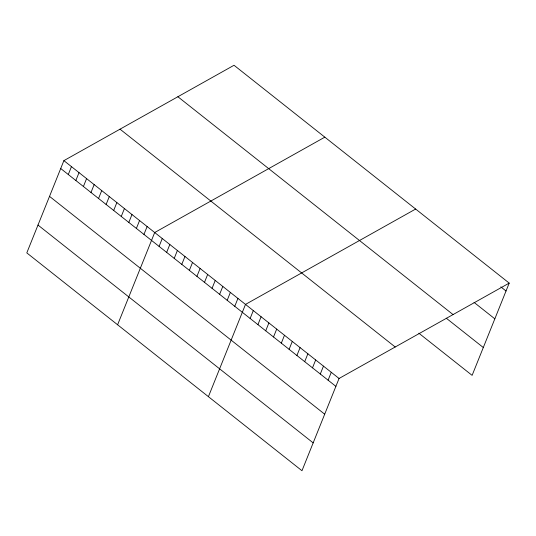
<?xml version="1.0" encoding="UTF-8"?>
<svg xmlns="http://www.w3.org/2000/svg" width="536" height="536" viewBox="0 0 536 536"><rect width="100%" height="100%" fill="white"/><g stroke="black" fill="none" stroke-linecap="round" stroke-linejoin="round"><path stroke-width="0.8" d="M63.885 160.639L26.8 252.892L301.976 470.729L339.06 378.47L509.2 283.109L234.024 65.271L63.885 160.639L339.06 378.47M68.28 174.522L71.456 166.629M75.851 180.511L79.02 172.619M83.415 186.501L86.591 178.609M90.986 192.491L94.155 184.598M98.55 198.481L101.726 190.588M106.121 204.471L109.29 196.578M113.686 210.46L116.861 202.568M121.257 216.45L124.426 208.558M128.821 222.44L131.99 214.547M136.385 228.43L139.561 220.544M143.956 234.42L147.125 226.534M117.605 324.776L154.696 232.524L324.829 137.156M159.091 246.406L162.261 238.513M166.656 252.396L169.832 244.503M174.227 258.385L177.396 250.493M181.791 264.375L184.967 256.483M189.362 270.365L192.531 262.473M196.926 276.355L200.102 268.462M204.497 282.345L207.667 274.452M212.062 288.335L215.231 280.442M219.626 294.324L222.802 286.438M227.197 300.314L230.366 292.428M234.761 306.311L237.937 298.418M208.417 396.66L245.501 304.408L415.641 209.047M250.131 318.471L253.3 310.579M257.923 324.642L261.099 316.749M265.722 330.812L268.891 322.92M273.521 336.983L276.69 329.097M281.313 343.161L284.489 335.268M289.112 349.331L292.281 341.439M296.911 355.502L300.08 347.609M304.703 361.673L307.878 353.78M312.501 367.843L315.671 359.951M320.3 374.021L323.469 366.128M328.092 380.192L331.268 372.299M509.2 283.109L472.115 375.361L418.837 333.191M500.832 286.881L506.031 291.001M474.045 302.378L494.835 318.84M177.878 96.741L453.054 314.578M446.274 318.203L483.305 347.522M120.031 129.169L395.206 347M60.715 168.525L335.891 386.362M49.52 196.37L324.702 414.201M37.989 225.053L313.171 442.883"/></g></svg>
